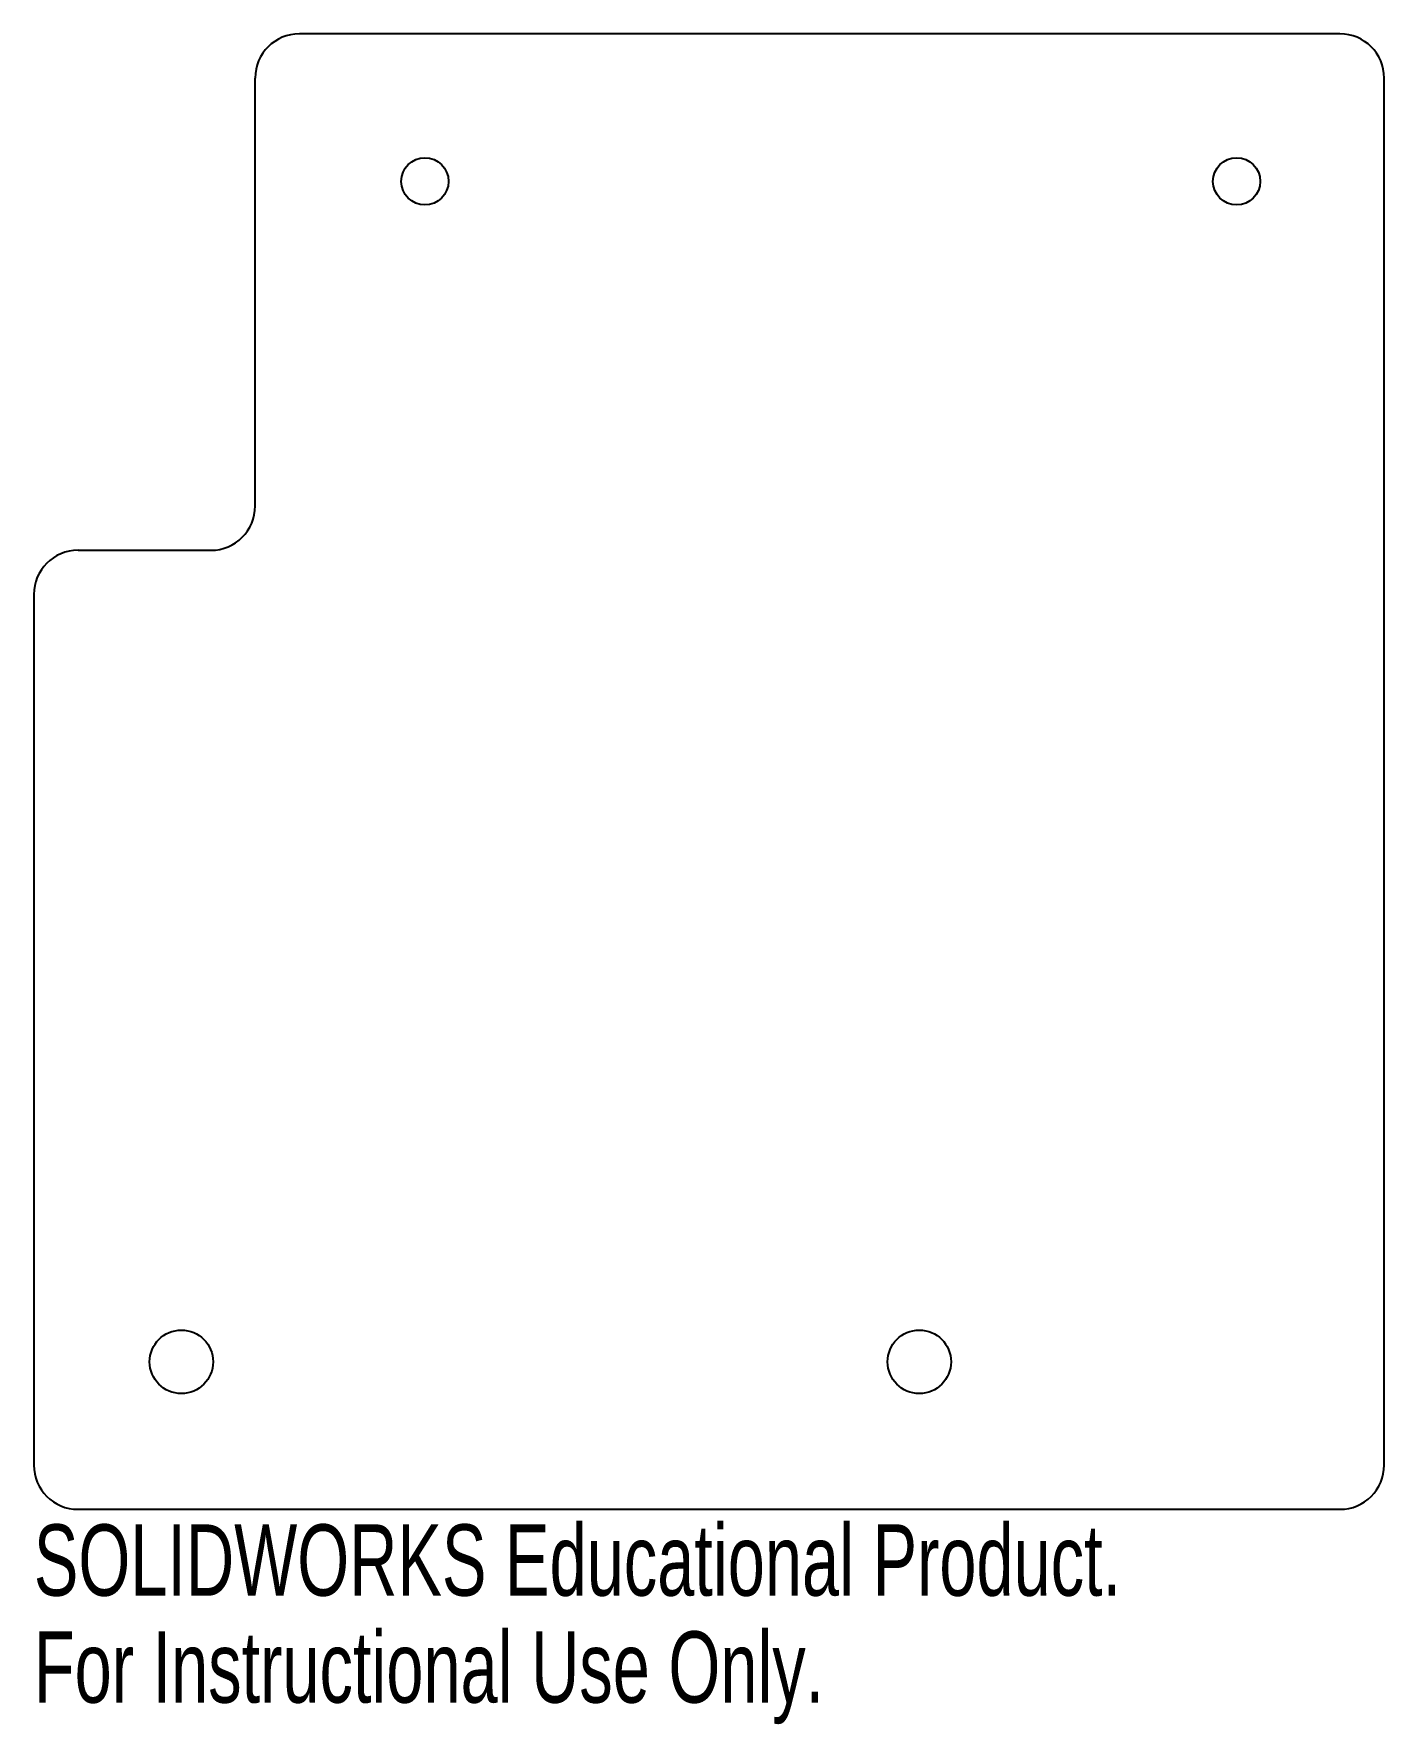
# Model space of a CAD drawing. Header units: millimetres. Extents: x -35 to 56, y -25 to 90.
import ezdxf

# ---------------------------------------------------------------- set-up
doc = ezdxf.new("R2010")
doc.units = ezdxf.units.MM
doc.styles.add('SLDTEXTSTYLE0', font='TXT', dxfattribs={"width": 0.7})

msp = doc.modelspace()

# ---------------------------------------------------------------- linework, layer by layer
at = {"color": 7, "linetype": 'Continuous', "lineweight": 25}
for p, q in [((53.5, 90), (-17, 90)), ((-20, 58), (-20, 87)), ((56.5, -7), (56.5, 87)), ((-32, 55), (-23, 55)), ((-35, 52), (-35, -7)), ((-32, -10), (53.5, -10))]:
    msp.add_line(p, q, dxfattribs=at)
for centre, radius in [((-8.5, 80), 1.6), ((46.5, 80), 1.6), ((-25, 0), 2.15), ((25, 0), 2.15)]:
    msp.add_circle(centre, radius, dxfattribs=at)
for centre, start, end in [((-17, 87), 90, 180), ((53.5, 87), 0, 90), ((-23, 58), 270, 0), ((-32, 52), 90, 180), ((-32, -7), 180, 270), ((53.5, -7), 270, 0)]:
    msp.add_arc(centre, 3, start, end, dxfattribs=at)

# ---------------------------------------------------------------- texts
at = {"color": 254, "linetype": 'Continuous', "char_height": 4.8336, "attachment_point": 1, "style": 'SLDTEXTSTYLE0'}
for s, insert in [('SOLIDWORKS Educational Product.', (-35, -11.02)), ('For Instructional Use Only.', (-35, -18.27))]:
    msp.add_mtext(s, dxfattribs=dict(at, insert=insert))

doc.saveas('drawing.dxf')
